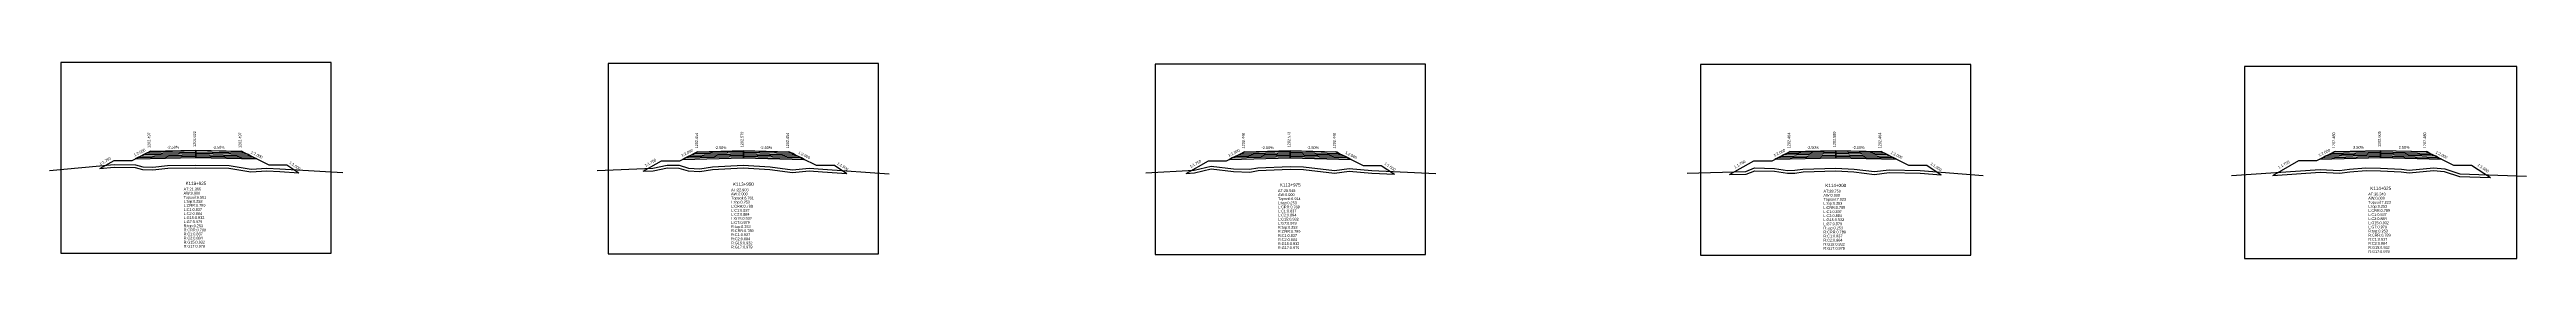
# Model space of a CAD drawing. Extents: x -7 to 78429, y 1189 to 1262.
# Drawn here: x 67125.8 to 67398, y 1190.7 to 1212.3 of the extents above; entities that cross this region are included whole.
import ezdxf
from ezdxf.enums import TextEntityAlignment as Align

# ---------------------------------------------------------------- set-up
doc = ezdxf.new("R2010")
doc.units = 0

msp = doc.modelspace()

# ---------------------------------------------------------------- linework, layer by layer
at = {"layer": 'A4_BORDER', "color": 7}
for points in [[(67127.053, 1191.283), (67156.753, 1191.283), (67156.753, 1212.283), (67127.053, 1212.283), (67127.053, 1191.283)], [(67187.227, 1191.197), (67216.927, 1191.197), (67216.927, 1212.197), (67187.227, 1212.197), (67187.227, 1191.197)], [(67247.331, 1191.116), (67277.031, 1191.116), (67277.031, 1212.116), (67247.331, 1212.116), (67247.331, 1191.116)], [(67307.282, 1191.053), (67336.982, 1191.053), (67336.982, 1212.053), (67307.282, 1212.053), (67307.282, 1191.053)], [(67367.064, 1190.687), (67396.982, 1190.687), (67396.982, 1211.841), (67367.064, 1211.841), (67367.064, 1190.687)]]:
    msp.add_lwpolyline(points, dxfattribs=at)
at = {"layer": 'CLEAR_GROUND', "color": 8}
for points in [[(67131.355, 1200.612), (67132.925, 1200.762), (67135.209, 1200.711), (67136.024, 1200.505), (67137.182, 1200.442), (67138.813, 1200.651), (67141.912, 1200.667), (67145.519, 1200.635), (67147.952, 1200.228), (67149.682, 1200.347), (67151.113, 1200.255), (67153.198, 1200.133)], [(67191.055, 1200.299), (67192.167, 1200.35), (67193.737, 1200.68), (67194.981, 1200.658), (67195.99, 1200.329), (67197.304, 1200.283), (67198.698, 1200.496), (67202.063, 1200.663), (67204.977, 1200.507), (67207.481, 1200.171), (67209.298, 1200.332), (67210.777, 1200.238), (67213.438, 1200.047)], [(67250.755, 1200.062), (67251.659, 1200.11), (67253.502, 1200.558), (67255.929, 1200.263), (67257.74, 1200.213), (67258.65, 1200.393), (67262.169, 1200.515), (67263.631, 1200.477), (67267.047, 1200.073), (67268.646, 1200.311), (67271.134, 1200.076), (67273.654, 1199.966)], [(67310.455, 1199.935), (67312.306, 1199.988), (67313.242, 1200.364), (67315.388, 1200.301), (67316.828, 1200.087), (67317.655, 1200.106), (67318.55, 1200.233), (67322.131, 1200.356), (67324.12, 1200.23), (67326.384, 1199.955), (67328.015, 1200.145), (67331.414, 1200.097), (67333.723, 1199.903)], [(67370.155, 1199.841), (67375.384, 1200.181), (67377.506, 1200.087), (67378.623, 1200.225), (67380.415, 1200.365), (67382.005, 1200.339), (67384.272, 1200.245), (67385.148, 1200.122), (67387.814, 1200.374), (67389.001, 1200.263), (67390.676, 1199.723), (67394.09, 1199.602)]]:
    msp.add_lwpolyline(points, dxfattribs=at)
at = {"layer": 'DESIGN_ROAD_TRIMMED', "color": 1}
for points in [[(67131.355, 1200.612), (67132.903, 1201.497), (67134.903, 1201.497), (67136.903, 1202.497), (67136.903, 1202.497), (67136.798, 1202.444), (67136.798, 1202.444), (67136.482, 1202.286), (67136.482, 1202.286), (67136.166, 1202.129), (67136.166, 1202.129), (67135.85, 1201.971), (67135.85, 1201.971), (67135.535, 1201.813), (67135.535, 1201.813), (67135.219, 1201.655), (67141.903, 1201.822), (67141.903, 1201.972), (67141.903, 1201.972), (67141.903, 1202.122), (67141.903, 1202.122), (67141.903, 1202.272), (67141.903, 1202.272), (67141.903, 1202.422), (67141.903, 1202.422), (67141.903, 1202.572), (67141.903, 1202.572), (67141.903, 1202.622), (67141.903, 1202.622), (67141.903, 1202.622), (67141.903, 1202.622), (67141.903, 1202.622), (67141.903, 1202.572), (67141.903, 1202.572), (67141.903, 1202.422), (67141.903, 1202.422), (67141.903, 1202.272), (67141.903, 1202.272), (67141.903, 1202.122), (67141.903, 1202.122), (67141.903, 1201.972), (67141.903, 1201.972), (67141.903, 1201.822), (67148.587, 1201.655), (67148.272, 1201.813), (67148.272, 1201.813), (67147.956, 1201.971), (67147.956, 1201.971), (67147.64, 1202.129), (67147.64, 1202.129), (67147.324, 1202.286), (67147.324, 1202.286), (67147.008, 1202.444), (67147.008, 1202.444), (67146.903, 1202.497), (67146.903, 1202.497), (67149.903, 1200.997), (67151.903, 1200.997), (67153.198, 1200.133)], [(67191.055, 1200.299), (67193.077, 1201.454), (67195.077, 1201.454), (67197.077, 1202.454), (67197.077, 1202.454), (67196.972, 1202.401), (67196.972, 1202.401), (67196.656, 1202.243), (67196.656, 1202.243), (67196.34, 1202.086), (67196.34, 1202.086), (67196.024, 1201.928), (67196.024, 1201.928), (67195.709, 1201.77), (67195.709, 1201.77), (67195.393, 1201.612), (67202.077, 1201.779), (67202.077, 1201.929), (67202.077, 1201.929), (67202.077, 1202.079), (67202.077, 1202.079), (67202.077, 1202.229), (67202.077, 1202.229), (67202.077, 1202.379), (67202.077, 1202.379), (67202.077, 1202.529), (67202.077, 1202.529), (67202.077, 1202.579), (67202.077, 1202.579), (67202.077, 1202.579), (67202.077, 1202.579), (67202.077, 1202.579), (67202.077, 1202.529), (67202.077, 1202.529), (67202.077, 1202.379), (67202.077, 1202.379), (67202.077, 1202.229), (67202.077, 1202.229), (67202.077, 1202.079), (67202.077, 1202.079), (67202.077, 1201.929), (67202.077, 1201.929), (67202.077, 1201.779), (67208.761, 1201.612), (67208.445, 1201.77), (67208.445, 1201.77), (67208.13, 1201.928), (67208.13, 1201.928), (67207.814, 1202.086), (67207.814, 1202.086), (67207.498, 1202.243), (67207.498, 1202.243), (67207.182, 1202.401), (67207.182, 1202.401), (67207.077, 1202.454), (67207.077, 1202.454), (67210.077, 1200.954), (67212.077, 1200.954), (67213.438, 1200.047)], [(67250.755, 1200.062), (67253.181, 1201.448), (67255.181, 1201.448), (67257.181, 1202.448), (67257.181, 1202.448), (67257.076, 1202.395), (67257.076, 1202.395), (67256.76, 1202.237), (67256.76, 1202.237), (67256.444, 1202.08), (67256.444, 1202.08), (67256.129, 1201.922), (67256.129, 1201.922), (67255.813, 1201.764), (67255.813, 1201.764), (67255.497, 1201.606), (67262.181, 1201.773), (67262.181, 1201.923), (67262.181, 1201.923), (67262.181, 1202.073), (67262.181, 1202.073), (67262.181, 1202.223), (67262.181, 1202.223), (67262.181, 1202.373), (67262.181, 1202.373), (67262.181, 1202.523), (67262.181, 1202.523), (67262.181, 1202.573), (67262.181, 1202.573), (67262.181, 1202.573), (67262.181, 1202.573), (67262.181, 1202.573), (67262.181, 1202.523), (67262.181, 1202.523), (67262.181, 1202.373), (67262.181, 1202.373), (67262.181, 1202.223), (67262.181, 1202.223), (67262.181, 1202.073), (67262.181, 1202.073), (67262.181, 1201.923), (67262.181, 1201.923), (67262.181, 1201.773), (67268.865, 1201.606), (67268.55, 1201.764), (67268.55, 1201.764), (67268.234, 1201.922), (67268.234, 1201.922), (67267.918, 1202.08), (67267.918, 1202.08), (67267.602, 1202.237), (67267.602, 1202.237), (67267.286, 1202.395), (67267.286, 1202.395), (67267.181, 1202.448), (67267.181, 1202.448), (67270.181, 1200.948), (67272.181, 1200.948), (67273.654, 1199.966)], [(67310.455, 1199.935), (67313.132, 1201.464), (67315.132, 1201.464), (67317.132, 1202.464), (67317.132, 1202.464), (67317.026, 1202.411), (67317.026, 1202.411), (67316.711, 1202.253), (67316.711, 1202.253), (67316.395, 1202.096), (67316.395, 1202.096), (67316.079, 1201.938), (67316.079, 1201.938), (67315.763, 1201.78), (67315.763, 1201.78), (67315.447, 1201.622), (67322.132, 1201.789), (67322.132, 1201.939), (67322.132, 1201.939), (67322.132, 1202.089), (67322.132, 1202.089), (67322.132, 1202.239), (67322.132, 1202.239), (67322.132, 1202.389), (67322.132, 1202.389), (67322.132, 1202.539), (67322.132, 1202.539), (67322.132, 1202.589), (67322.132, 1202.589), (67322.132, 1202.589), (67322.132, 1202.589), (67322.132, 1202.589), (67322.132, 1202.539), (67322.132, 1202.539), (67322.132, 1202.389), (67322.132, 1202.389), (67322.132, 1202.239), (67322.132, 1202.239), (67322.132, 1202.089), (67322.132, 1202.089), (67322.132, 1201.939), (67322.132, 1201.939), (67322.132, 1201.789), (67328.816, 1201.622), (67328.5, 1201.78), (67328.5, 1201.78), (67328.184, 1201.938), (67328.184, 1201.938), (67327.868, 1202.096), (67327.868, 1202.096), (67327.553, 1202.253), (67327.553, 1202.253), (67327.237, 1202.411), (67327.237, 1202.411), (67327.132, 1202.464), (67327.132, 1202.464), (67330.132, 1200.964), (67332.132, 1200.964), (67333.723, 1199.903)], [(67370.155, 1199.841), (67373.023, 1201.48), (67375.023, 1201.48), (67377.023, 1202.48), (67377.023, 1202.48), (67376.917, 1202.427), (67376.917, 1202.427), (67376.602, 1202.269), (67376.602, 1202.269), (67376.286, 1202.112), (67376.286, 1202.112), (67375.97, 1201.954), (67375.97, 1201.954), (67375.654, 1201.796), (67375.654, 1201.796), (67375.338, 1201.638), (67382.023, 1201.805), (67382.023, 1201.955), (67382.023, 1201.955), (67382.023, 1202.105), (67382.023, 1202.105), (67382.023, 1202.255), (67382.023, 1202.255), (67382.023, 1202.405), (67382.023, 1202.405), (67382.023, 1202.555), (67382.023, 1202.555), (67382.023, 1202.605), (67382.023, 1202.605), (67382.023, 1202.605), (67382.023, 1202.605), (67382.023, 1202.605), (67382.023, 1202.555), (67382.023, 1202.555), (67382.023, 1202.405), (67382.023, 1202.405), (67382.023, 1202.255), (67382.023, 1202.255), (67382.023, 1202.105), (67382.023, 1202.105), (67382.023, 1201.955), (67382.023, 1201.955), (67382.023, 1201.805), (67388.707, 1201.638), (67388.391, 1201.796), (67388.391, 1201.796), (67388.075, 1201.954), (67388.075, 1201.954), (67387.76, 1202.112), (67387.76, 1202.112), (67387.444, 1202.269), (67387.444, 1202.269), (67387.128, 1202.427), (67387.128, 1202.427), (67387.023, 1202.48), (67387.023, 1202.48), (67390.023, 1200.98), (67392.023, 1200.98), (67394.09, 1199.602)]]:
    msp.add_lwpolyline(points, dxfattribs=at)
at = {"layer": 'FINISHED_ROAD', "color": 2}
for points in [[(67132.903, 1201.497), (67134.903, 1201.497), (67136.903, 1202.497), (67136.903, 1202.497), (67141.903, 1202.622), (67146.903, 1202.497), (67146.903, 1202.497), (67149.903, 1200.997), (67151.903, 1200.997)], [(67193.077, 1201.454), (67195.077, 1201.454), (67197.077, 1202.454), (67197.077, 1202.454), (67202.077, 1202.579), (67207.077, 1202.454), (67207.077, 1202.454), (67210.077, 1200.954), (67212.077, 1200.954)], [(67253.181, 1201.448), (67255.181, 1201.448), (67257.181, 1202.448), (67257.181, 1202.448), (67262.181, 1202.573), (67267.181, 1202.448), (67267.181, 1202.448), (67270.181, 1200.948), (67272.181, 1200.948)], [(67313.132, 1201.464), (67315.132, 1201.464), (67317.132, 1202.464), (67317.132, 1202.464), (67322.132, 1202.589), (67327.132, 1202.464), (67327.132, 1202.464), (67330.132, 1200.964), (67332.132, 1200.964)], [(67373.023, 1201.48), (67375.023, 1201.48), (67377.023, 1202.48), (67377.023, 1202.48), (67382.023, 1202.605), (67387.023, 1202.48), (67387.023, 1202.48), (67390.023, 1200.98), (67392.023, 1200.98)]]:
    msp.add_lwpolyline(points, dxfattribs=at)
at = {"layer": 'LAYER_0', "color": 4}
for points in [[(67136.903, 1202.497), (67136.798, 1202.444), (67141.903, 1202.572), (67141.903, 1202.622)], [(67197.077, 1202.454), (67196.972, 1202.401), (67202.077, 1202.529), (67202.077, 1202.579)], [(67257.181, 1202.448), (67257.076, 1202.395), (67262.181, 1202.523), (67262.181, 1202.573)], [(67317.132, 1202.464), (67317.026, 1202.411), (67322.132, 1202.539), (67322.132, 1202.589)], [(67377.023, 1202.48), (67376.917, 1202.427), (67382.023, 1202.555), (67382.023, 1202.605)]]:
    msp.add_lwpolyline(points, dxfattribs=at)
at = {"layer": 'LAYER_1', "color": 4}
for points in [[(67136.798, 1202.444), (67136.482, 1202.286), (67141.903, 1202.422), (67141.903, 1202.572)], [(67196.972, 1202.401), (67196.656, 1202.243), (67202.077, 1202.379), (67202.077, 1202.529)], [(67257.076, 1202.395), (67256.76, 1202.237), (67262.181, 1202.373), (67262.181, 1202.523)], [(67317.026, 1202.411), (67316.711, 1202.253), (67322.132, 1202.389), (67322.132, 1202.539)], [(67376.917, 1202.427), (67376.602, 1202.269), (67382.023, 1202.405), (67382.023, 1202.555)]]:
    msp.add_lwpolyline(points, dxfattribs=at)
at = {"layer": 'LAYER_10', "color": 6}
for points in [[(67147.956, 1201.971), (67148.272, 1201.813), (67141.903, 1201.972), (67141.903, 1202.122)], [(67208.13, 1201.928), (67208.445, 1201.77), (67202.077, 1201.929), (67202.077, 1202.079)], [(67268.234, 1201.922), (67268.55, 1201.764), (67262.181, 1201.923), (67262.181, 1202.073)], [(67328.184, 1201.938), (67328.5, 1201.78), (67322.132, 1201.939), (67322.132, 1202.089)], [(67388.075, 1201.954), (67388.391, 1201.796), (67382.023, 1201.955), (67382.023, 1202.105)]]:
    msp.add_lwpolyline(points, dxfattribs=at)
at = {"layer": 'LAYER_11', "color": 6}
for points in [[(67148.272, 1201.813), (67148.587, 1201.655), (67141.903, 1201.822), (67141.903, 1201.972)], [(67208.445, 1201.77), (67208.761, 1201.612), (67202.077, 1201.779), (67202.077, 1201.929)], [(67268.55, 1201.764), (67268.865, 1201.606), (67262.181, 1201.773), (67262.181, 1201.923)], [(67328.5, 1201.78), (67328.816, 1201.622), (67322.132, 1201.789), (67322.132, 1201.939)], [(67388.391, 1201.796), (67388.707, 1201.638), (67382.023, 1201.805), (67382.023, 1201.955)]]:
    msp.add_lwpolyline(points, dxfattribs=at)
at = {"layer": 'LAYER_2', "color": 4}
for points in [[(67136.482, 1202.286), (67136.166, 1202.129), (67141.903, 1202.272), (67141.903, 1202.422)], [(67196.656, 1202.243), (67196.34, 1202.086), (67202.077, 1202.229), (67202.077, 1202.379)], [(67256.76, 1202.237), (67256.444, 1202.08), (67262.181, 1202.223), (67262.181, 1202.373)], [(67316.711, 1202.253), (67316.395, 1202.096), (67322.132, 1202.239), (67322.132, 1202.389)], [(67376.602, 1202.269), (67376.286, 1202.112), (67382.023, 1202.255), (67382.023, 1202.405)]]:
    msp.add_lwpolyline(points, dxfattribs=at)
at = {"layer": 'LAYER_3', "color": 4}
for points in [[(67136.166, 1202.129), (67135.85, 1201.971), (67141.903, 1202.122), (67141.903, 1202.272)], [(67196.34, 1202.086), (67196.024, 1201.928), (67202.077, 1202.079), (67202.077, 1202.229)], [(67256.444, 1202.08), (67256.129, 1201.922), (67262.181, 1202.073), (67262.181, 1202.223)], [(67316.395, 1202.096), (67316.079, 1201.938), (67322.132, 1202.089), (67322.132, 1202.239)], [(67376.286, 1202.112), (67375.97, 1201.954), (67382.023, 1202.105), (67382.023, 1202.255)]]:
    msp.add_lwpolyline(points, dxfattribs=at)
at = {"layer": 'LAYER_4', "color": 4}
for points in [[(67135.85, 1201.971), (67135.535, 1201.813), (67141.903, 1201.972), (67141.903, 1202.122)], [(67196.024, 1201.928), (67195.709, 1201.77), (67202.077, 1201.929), (67202.077, 1202.079)], [(67256.129, 1201.922), (67255.813, 1201.764), (67262.181, 1201.923), (67262.181, 1202.073)], [(67316.079, 1201.938), (67315.763, 1201.78), (67322.132, 1201.939), (67322.132, 1202.089)], [(67375.97, 1201.954), (67375.654, 1201.796), (67382.023, 1201.955), (67382.023, 1202.105)]]:
    msp.add_lwpolyline(points, dxfattribs=at)
at = {"layer": 'LAYER_5', "color": 4}
for points in [[(67135.535, 1201.813), (67135.219, 1201.655), (67141.903, 1201.822), (67141.903, 1201.972)], [(67195.709, 1201.77), (67195.393, 1201.612), (67202.077, 1201.779), (67202.077, 1201.929)], [(67255.813, 1201.764), (67255.497, 1201.606), (67262.181, 1201.773), (67262.181, 1201.923)], [(67315.763, 1201.78), (67315.447, 1201.622), (67322.132, 1201.789), (67322.132, 1201.939)], [(67375.654, 1201.796), (67375.338, 1201.638), (67382.023, 1201.805), (67382.023, 1201.955)]]:
    msp.add_lwpolyline(points, dxfattribs=at)
at = {"layer": 'LAYER_6', "color": 6}
for points in [[(67146.903, 1202.497), (67147.008, 1202.444), (67141.903, 1202.572), (67141.903, 1202.622)], [(67207.077, 1202.454), (67207.182, 1202.401), (67202.077, 1202.529), (67202.077, 1202.579)], [(67267.181, 1202.448), (67267.286, 1202.395), (67262.181, 1202.523), (67262.181, 1202.573)], [(67327.132, 1202.464), (67327.237, 1202.411), (67322.132, 1202.539), (67322.132, 1202.589)], [(67387.023, 1202.48), (67387.128, 1202.427), (67382.023, 1202.555), (67382.023, 1202.605)]]:
    msp.add_lwpolyline(points, dxfattribs=at)
at = {"layer": 'LAYER_7', "color": 6}
for points in [[(67147.008, 1202.444), (67147.324, 1202.286), (67141.903, 1202.422), (67141.903, 1202.572)], [(67207.182, 1202.401), (67207.498, 1202.243), (67202.077, 1202.379), (67202.077, 1202.529)], [(67267.286, 1202.395), (67267.602, 1202.237), (67262.181, 1202.373), (67262.181, 1202.523)], [(67327.237, 1202.411), (67327.553, 1202.253), (67322.132, 1202.389), (67322.132, 1202.539)], [(67387.128, 1202.427), (67387.444, 1202.269), (67382.023, 1202.405), (67382.023, 1202.555)]]:
    msp.add_lwpolyline(points, dxfattribs=at)
at = {"layer": 'LAYER_8', "color": 6}
for points in [[(67147.324, 1202.286), (67147.64, 1202.129), (67141.903, 1202.272), (67141.903, 1202.422)], [(67207.498, 1202.243), (67207.814, 1202.086), (67202.077, 1202.229), (67202.077, 1202.379)], [(67267.602, 1202.237), (67267.918, 1202.08), (67262.181, 1202.223), (67262.181, 1202.373)], [(67327.553, 1202.253), (67327.868, 1202.096), (67322.132, 1202.239), (67322.132, 1202.389)], [(67387.444, 1202.269), (67387.76, 1202.112), (67382.023, 1202.255), (67382.023, 1202.405)]]:
    msp.add_lwpolyline(points, dxfattribs=at)
at = {"layer": 'LAYER_9', "color": 6}
for points in [[(67147.64, 1202.129), (67147.956, 1201.971), (67141.903, 1202.122), (67141.903, 1202.272)], [(67207.814, 1202.086), (67208.13, 1201.928), (67202.077, 1202.079), (67202.077, 1202.229)], [(67267.918, 1202.08), (67268.234, 1201.922), (67262.181, 1202.073), (67262.181, 1202.223)], [(67327.868, 1202.096), (67328.184, 1201.938), (67322.132, 1202.089), (67322.132, 1202.239)], [(67387.76, 1202.112), (67388.075, 1201.954), (67382.023, 1202.105), (67382.023, 1202.255)]]:
    msp.add_lwpolyline(points, dxfattribs=at)
at = {"layer": 'NATURAL_GROUND', "color": 3}
for points in [[(67125.816, 1200.387), (67132.914, 1201.062), (67135.249, 1201.01), (67136.069, 1200.803), (67137.171, 1200.743), (67138.793, 1200.951), (67141.912, 1200.967), (67145.545, 1200.935), (67147.967, 1200.53), (67149.681, 1200.647), (67151.131, 1200.554), (67158.045, 1200.152)], [(67186.014, 1200.366), (67192.129, 1200.649), (67193.708, 1200.981), (67195.031, 1200.957), (67196.043, 1200.627), (67197.286, 1200.584), (67198.668, 1200.795), (67202.064, 1200.963), (67205.005, 1200.805), (67207.488, 1200.473), (67209.294, 1200.632), (67210.797, 1200.537), (67218.101, 1200.013)], [(67246.32, 1200.127), (67251.615, 1200.408), (67253.484, 1200.862), (67255.951, 1200.562), (67257.714, 1200.514), (67258.615, 1200.692), (67262.167, 1200.815), (67263.652, 1200.777), (67267.042, 1200.376), (67268.638, 1200.613), (67271.154, 1200.376), (67278.196, 1200.067)], [(67305.822, 1200.102), (67312.244, 1200.286), (67313.189, 1200.666), (67315.415, 1200.6), (67316.847, 1200.388), (67317.631, 1200.406), (67318.524, 1200.533), (67322.136, 1200.657), (67324.148, 1200.529), (67326.385, 1200.257), (67328, 1200.445), (67331.429, 1200.397), (67338.326, 1199.818)], [(67365.623, 1199.848), (67375.381, 1200.481), (67377.494, 1200.388), (67378.593, 1200.524), (67380.406, 1200.665), (67382.014, 1200.639), (67384.299, 1200.544), (67385.155, 1200.424), (67387.814, 1200.675), (67389.062, 1200.559), (67390.729, 1200.022), (67398.049, 1199.762)]]:
    msp.add_lwpolyline(points, dxfattribs=at)
at = {"layer": 'STRUCTURE_LEFT', "color": 4}
for points in [[(67136.903, 1202.497), (67136.798, 1202.444), (67136.798, 1202.444), (67136.482, 1202.286), (67136.482, 1202.286), (67136.166, 1202.129), (67136.166, 1202.129), (67135.85, 1201.971), (67135.85, 1201.971), (67135.535, 1201.813), (67135.535, 1201.813), (67135.219, 1201.655), (67141.903, 1201.822), (67141.903, 1201.972), (67141.903, 1201.972), (67141.903, 1202.122), (67141.903, 1202.122), (67141.903, 1202.272), (67141.903, 1202.272), (67141.903, 1202.422), (67141.903, 1202.422), (67141.903, 1202.572), (67141.903, 1202.572), (67141.903, 1202.622), (67141.903, 1202.622)], [(67197.077, 1202.454), (67196.972, 1202.401), (67196.972, 1202.401), (67196.656, 1202.243), (67196.656, 1202.243), (67196.34, 1202.086), (67196.34, 1202.086), (67196.024, 1201.928), (67196.024, 1201.928), (67195.709, 1201.77), (67195.709, 1201.77), (67195.393, 1201.612), (67202.077, 1201.779), (67202.077, 1201.929), (67202.077, 1201.929), (67202.077, 1202.079), (67202.077, 1202.079), (67202.077, 1202.229), (67202.077, 1202.229), (67202.077, 1202.379), (67202.077, 1202.379), (67202.077, 1202.529), (67202.077, 1202.529), (67202.077, 1202.579), (67202.077, 1202.579)], [(67257.181, 1202.448), (67257.076, 1202.395), (67257.076, 1202.395), (67256.76, 1202.237), (67256.76, 1202.237), (67256.444, 1202.08), (67256.444, 1202.08), (67256.129, 1201.922), (67256.129, 1201.922), (67255.813, 1201.764), (67255.813, 1201.764), (67255.497, 1201.606), (67262.181, 1201.773), (67262.181, 1201.923), (67262.181, 1201.923), (67262.181, 1202.073), (67262.181, 1202.073), (67262.181, 1202.223), (67262.181, 1202.223), (67262.181, 1202.373), (67262.181, 1202.373), (67262.181, 1202.523), (67262.181, 1202.523), (67262.181, 1202.573), (67262.181, 1202.573)], [(67317.132, 1202.464), (67317.026, 1202.411), (67317.026, 1202.411), (67316.711, 1202.253), (67316.711, 1202.253), (67316.395, 1202.096), (67316.395, 1202.096), (67316.079, 1201.938), (67316.079, 1201.938), (67315.763, 1201.78), (67315.763, 1201.78), (67315.447, 1201.622), (67322.132, 1201.789), (67322.132, 1201.939), (67322.132, 1201.939), (67322.132, 1202.089), (67322.132, 1202.089), (67322.132, 1202.239), (67322.132, 1202.239), (67322.132, 1202.389), (67322.132, 1202.389), (67322.132, 1202.539), (67322.132, 1202.539), (67322.132, 1202.589), (67322.132, 1202.589)], [(67377.023, 1202.48), (67376.917, 1202.427), (67376.917, 1202.427), (67376.602, 1202.269), (67376.602, 1202.269), (67376.286, 1202.112), (67376.286, 1202.112), (67375.97, 1201.954), (67375.97, 1201.954), (67375.654, 1201.796), (67375.654, 1201.796), (67375.338, 1201.638), (67382.023, 1201.805), (67382.023, 1201.955), (67382.023, 1201.955), (67382.023, 1202.105), (67382.023, 1202.105), (67382.023, 1202.255), (67382.023, 1202.255), (67382.023, 1202.405), (67382.023, 1202.405), (67382.023, 1202.555), (67382.023, 1202.555), (67382.023, 1202.605), (67382.023, 1202.605)]]:
    msp.add_lwpolyline(points, dxfattribs=at)
at = {"layer": 'STRUCTURE_RIGHT', "color": 6}
for points in [[(67141.903, 1202.622), (67141.903, 1202.622), (67141.903, 1202.572), (67141.903, 1202.572), (67141.903, 1202.422), (67141.903, 1202.422), (67141.903, 1202.272), (67141.903, 1202.272), (67141.903, 1202.122), (67141.903, 1202.122), (67141.903, 1201.972), (67141.903, 1201.972), (67141.903, 1201.822), (67148.587, 1201.655), (67148.272, 1201.813), (67148.272, 1201.813), (67147.956, 1201.971), (67147.956, 1201.971), (67147.64, 1202.129), (67147.64, 1202.129), (67147.324, 1202.286), (67147.324, 1202.286), (67147.008, 1202.444), (67147.008, 1202.444), (67146.903, 1202.497)], [(67202.077, 1202.579), (67202.077, 1202.579), (67202.077, 1202.529), (67202.077, 1202.529), (67202.077, 1202.379), (67202.077, 1202.379), (67202.077, 1202.229), (67202.077, 1202.229), (67202.077, 1202.079), (67202.077, 1202.079), (67202.077, 1201.929), (67202.077, 1201.929), (67202.077, 1201.779), (67208.761, 1201.612), (67208.445, 1201.77), (67208.445, 1201.77), (67208.13, 1201.928), (67208.13, 1201.928), (67207.814, 1202.086), (67207.814, 1202.086), (67207.498, 1202.243), (67207.498, 1202.243), (67207.182, 1202.401), (67207.182, 1202.401), (67207.077, 1202.454)], [(67262.181, 1202.573), (67262.181, 1202.573), (67262.181, 1202.523), (67262.181, 1202.523), (67262.181, 1202.373), (67262.181, 1202.373), (67262.181, 1202.223), (67262.181, 1202.223), (67262.181, 1202.073), (67262.181, 1202.073), (67262.181, 1201.923), (67262.181, 1201.923), (67262.181, 1201.773), (67268.865, 1201.606), (67268.55, 1201.764), (67268.55, 1201.764), (67268.234, 1201.922), (67268.234, 1201.922), (67267.918, 1202.08), (67267.918, 1202.08), (67267.602, 1202.237), (67267.602, 1202.237), (67267.286, 1202.395), (67267.286, 1202.395), (67267.181, 1202.448)], [(67322.132, 1202.589), (67322.132, 1202.589), (67322.132, 1202.539), (67322.132, 1202.539), (67322.132, 1202.389), (67322.132, 1202.389), (67322.132, 1202.239), (67322.132, 1202.239), (67322.132, 1202.089), (67322.132, 1202.089), (67322.132, 1201.939), (67322.132, 1201.939), (67322.132, 1201.789), (67328.816, 1201.622), (67328.5, 1201.78), (67328.5, 1201.78), (67328.184, 1201.938), (67328.184, 1201.938), (67327.868, 1202.096), (67327.868, 1202.096), (67327.553, 1202.253), (67327.553, 1202.253), (67327.237, 1202.411), (67327.237, 1202.411), (67327.132, 1202.464)], [(67382.023, 1202.605), (67382.023, 1202.605), (67382.023, 1202.555), (67382.023, 1202.555), (67382.023, 1202.405), (67382.023, 1202.405), (67382.023, 1202.255), (67382.023, 1202.255), (67382.023, 1202.105), (67382.023, 1202.105), (67382.023, 1201.955), (67382.023, 1201.955), (67382.023, 1201.805), (67388.707, 1201.638), (67388.391, 1201.796), (67388.391, 1201.796), (67388.075, 1201.954), (67388.075, 1201.954), (67387.76, 1202.112), (67387.76, 1202.112), (67387.444, 1202.269), (67387.444, 1202.269), (67387.128, 1202.427), (67387.128, 1202.427), (67387.023, 1202.48)]]:
    msp.add_lwpolyline(points, dxfattribs=at)

# ---------------------------------------------------------------- texts
at = {"layer": 'INFO_TEXT'}
for s, p in [('AT:21.365', (67140.553, 1198.183)), ('AW:0.000', (67140.553, 1197.733)), ('AT:22.903', (67200.727, 1198.097)), ('AW:0.000', (67200.727, 1197.647)), ('AT:25.545', (67260.831, 1198.016)), ('AW:0.000', (67260.831, 1197.566)), ('AT:28.750', (67320.782, 1197.953)), ('AT:30.340', (67380.663, 1197.638)), ('Topsoil:6.581', (67140.553, 1197.283)), ('L:top:0.253', (67140.553, 1196.833)), ('L:CRR:0.789', (67140.553, 1196.383)), ('L:C1:0.837', (67140.553, 1195.933)), ('L:C2:0.884', (67140.553, 1195.483)), ('L:G15:0.932', (67140.553, 1195.033)), ('Topsoil:6.761', (67200.727, 1197.197)), ('L:top:0.253', (67200.727, 1196.747)), ('L:CRR:0.789', (67200.727, 1196.297)), ('L:C1:0.837', (67200.727, 1195.847)), ('L:C2:0.884', (67200.727, 1195.397)), ('L:G15:0.932', (67200.727, 1194.947)), ('Topsoil:6.914', (67260.831, 1197.116)), ('L:top:0.253', (67260.831, 1196.666)), ('L:CRR:0.789', (67260.831, 1196.216)), ('L:C1:0.837', (67260.831, 1195.766)), ('L:C2:0.884', (67260.831, 1195.316)), ('L:G15:0.932', (67260.831, 1194.866)), ('AW:0.000', (67320.782, 1197.503)), ('Topsoil:7.023', (67320.782, 1197.053)), ('L:top:0.253', (67320.782, 1196.603)), ('L:CRR:0.789', (67320.782, 1196.153)), ('L:C1:0.837', (67320.782, 1195.703)), ('L:C2:0.884', (67320.782, 1195.253)), ('L:G15:0.932', (67320.782, 1194.803)), ('AW:0.000', (67380.663, 1197.184)), ('Topsoil:7.223', (67380.663, 1196.731)), ('L:top:0.253', (67380.663, 1196.278)), ('L:CRR:0.789', (67380.663, 1195.825)), ('L:C1:0.837', (67380.663, 1195.371)), ('L:C2:0.884', (67380.663, 1194.918)), ('L:G7:0.979', (67140.553, 1194.583)), ('R:top:0.253', (67140.553, 1194.133)), ('R:CRR:0.789', (67140.553, 1193.683)), ('R:C1:0.837', (67140.553, 1193.233)), ('R:C2:0.884', (67140.553, 1192.783)), ('R:G15:0.932', (67140.553, 1192.333)), ('L:G7:0.979', (67200.727, 1194.497)), ('R:top:0.253', (67200.727, 1194.047)), ('R:CRR:0.789', (67200.727, 1193.597)), ('R:C1:0.837', (67200.727, 1193.147)), ('R:C2:0.884', (67200.727, 1192.697)), ('R:G15:0.932', (67200.727, 1192.247)), ('L:G7:0.979', (67260.831, 1194.416)), ('R:top:0.253', (67260.831, 1193.966)), ('R:CRR:0.789', (67260.831, 1193.516)), ('R:C1:0.837', (67260.831, 1193.066)), ('R:C2:0.884', (67260.831, 1192.616)), ('R:G15:0.932', (67260.831, 1192.166)), ('L:G7:0.979', (67320.782, 1194.353)), ('R:top:0.253', (67320.782, 1193.903)), ('R:CRR:0.789', (67320.782, 1193.453)), ('R:C1:0.837', (67320.782, 1193.003)), ('R:C2:0.884', (67320.782, 1192.553)), ('R:G15:0.932', (67320.782, 1192.103)), ('L:G15:0.932', (67380.663, 1194.465)), ('L:G7:0.979', (67380.663, 1194.011)), ('R:top:0.253', (67380.663, 1193.558)), ('R:CRR:0.789', (67380.663, 1193.105)), ('R:C1:0.837', (67380.663, 1192.651)), ('R:C2:0.884', (67380.663, 1192.198)), ('R:G17:0.979', (67140.553, 1191.883)), ('R:G17:0.979', (67200.727, 1191.797)), ('R:G17:0.979', (67260.831, 1191.716)), ('R:G17:0.979', (67320.782, 1191.653)), ('R:G15:0.932', (67380.663, 1191.745)), ('R:G17:0.979', (67380.663, 1191.292))]:
    msp.add_text(s, height=0.3, dxfattribs=at).set_placement(p)
at = {"layer": 'LEFT_TEXT_H'}
for s, height, p in [('1202.497', 0.3, (67136.903, 1202.857)), ('1202.454', 0.3, (67197.077, 1202.814)), ('1202.448', 0.3, (67257.181, 1202.808)), ('1202.464', 0.3, (67317.132, 1202.824)), ('1202.480', 0.302, (67377.023, 1202.843))]:
    msp.add_text(s, height=height, rotation=90, dxfattribs=at).set_placement(p)
at = {"layer": 'POINT_TEXT_H'}
for s, height, p in [('1202.622', 0.3, (67141.903, 1202.982)), ('1202.579', 0.3, (67202.077, 1202.939)), ('1202.573', 0.3, (67262.181, 1202.933)), ('1202.589', 0.3, (67322.132, 1202.949)), ('1202.605', 0.302, (67382.023, 1202.968))]:
    msp.add_text(s, height=height, rotation=90, dxfattribs=at).set_placement(p)
at = {"layer": 'RIGHT_TEXT_H'}
for s, height, p in [('1202.497', 0.3, (67146.903, 1202.857)), ('1202.454', 0.3, (67207.077, 1202.814)), ('1202.448', 0.3, (67267.181, 1202.808)), ('1202.464', 0.3, (67327.132, 1202.824)), ('1202.480', 0.302, (67387.023, 1202.843))]:
    msp.add_text(s, height=height, rotation=90, dxfattribs=at).set_placement(p)
at = {"layer": 'SLOPE_left'}
for s, height, rotation, p in [('1:1.750', 0.3, 29.745, (67132.04, 1201.211)), ('1:2.000', 0.3, 26.565, (67135.823, 1202.158)), ('1:1.750', 0.3, 29.745, (67191.977, 1201.033)), ('1:2.000', 0.3, 26.565, (67195.996, 1202.115)), ('1:1.750', 0.3, 29.745, (67251.879, 1200.911)), ('1:2.000', 0.3, 26.565, (67256.101, 1202.109)), ('1:1.750', 0.3, 29.745, (67311.704, 1200.856)), ('1:2.000', 0.3, 26.565, (67316.051, 1202.125)), ('1:1.750', 0.302, 29.745, (67371.499, 1200.818)), ('1:2.000', 0.302, 26.565, (67375.942, 1202.142))]:
    msp.add_text(s, height=height, rotation=rotation, dxfattribs=at).set_placement(p, align=Align.BOTTOM_CENTER)
at = {"layer": 'SLOPE_right'}
for s, height, rotation, p in [('1:2.000', 0.3, -26.565, (67148.484, 1201.908)), ('1:1.500', 0.3, -33.69, (67152.651, 1200.715)), ('1:2.000', 0.3, -26.565, (67208.657, 1201.865)), ('1:1.500', 0.3, -33.69, (67212.857, 1200.65)), ('1:2.000', 0.3, -26.565, (67268.762, 1201.859)), ('1:1.500', 0.3, -33.69, (67273.018, 1200.607)), ('1:2.000', 0.3, -26.565, (67328.712, 1201.875)), ('1:1.500', 0.3, -33.69, (67333.027, 1200.583)), ('1:2.000', 0.302, -26.565, (67388.604, 1201.892)), ('1:1.500', 0.302, -33.69, (67393.157, 1200.442))]:
    msp.add_text(s, height=height, rotation=rotation, dxfattribs=at).set_placement(p, align=Align.BOTTOM_CENTER)
at = {"layer": 'SLOPE_TEXT'}
for height, p in [(0.3, (67139.403, 1202.8)), (0.3, (67144.403, 1202.8)), (0.3, (67199.577, 1202.756)), (0.3, (67204.577, 1202.756)), (0.3, (67259.681, 1202.751)), (0.3, (67264.681, 1202.751)), (0.3, (67319.632, 1202.766)), (0.3, (67324.632, 1202.766)), (0.302, (67379.523, 1202.784)), (0.302, (67384.523, 1202.784))]:
    msp.add_text('-2.50%', height=height, dxfattribs=at).set_placement(p, align=Align.CENTER)
at = {"layer": 'STATION_TITLE'}
for s, height, p in [('K113+925', 0.36, (67141.903, 1198.783)), ('K113+950', 0.36, (67202.077, 1198.697)), ('K113+975', 0.36, (67262.181, 1198.616)), ('K114+000', 0.36, (67322.132, 1198.553)), ('K114+025', 0.363, (67382.023, 1198.242))]:
    msp.add_text(s, height=height, dxfattribs=at).set_placement(p, align=Align.CENTER)

doc.saveas('drawing.dxf')
